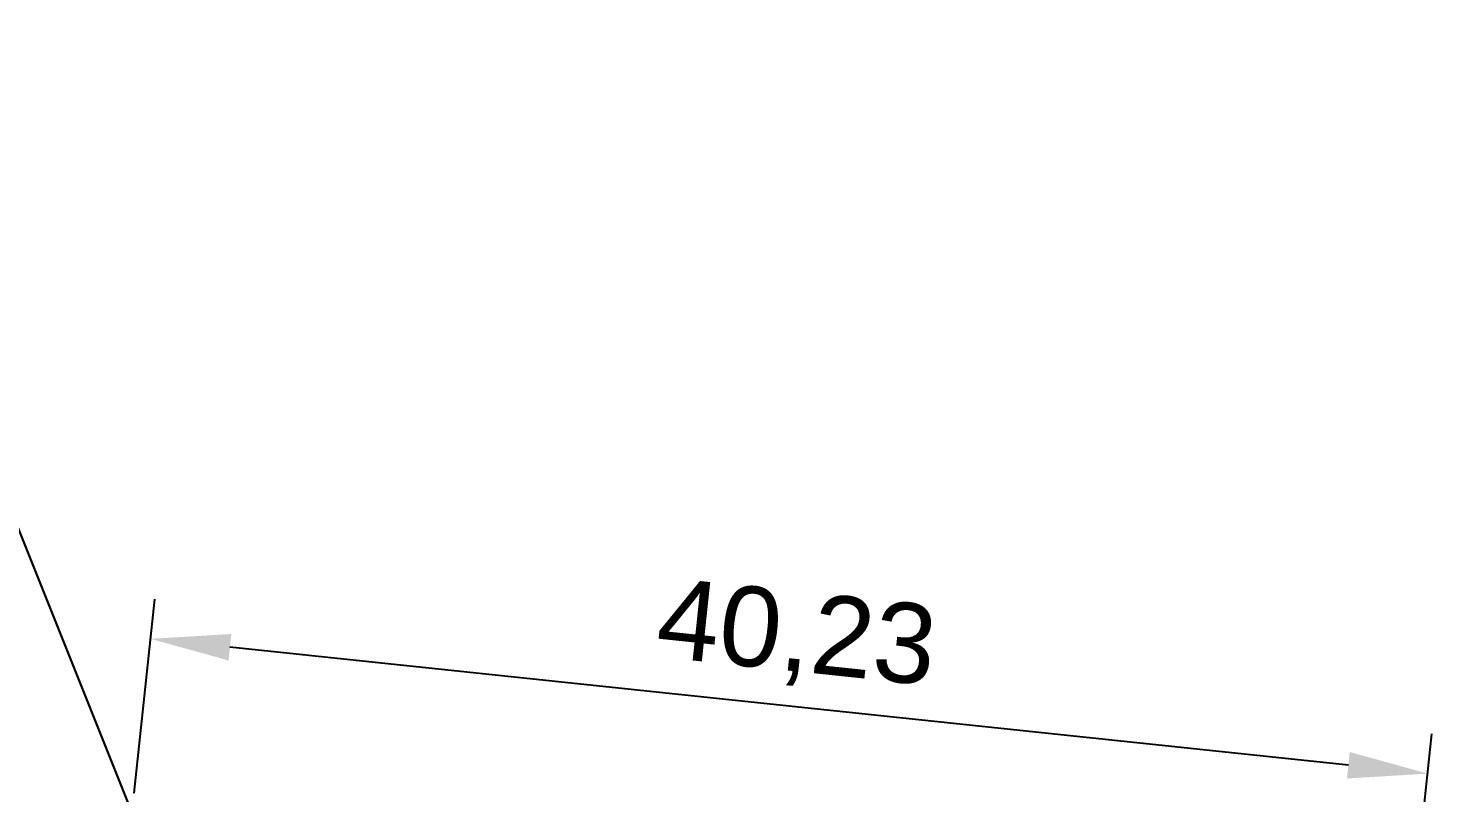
# Model space of a CAD drawing. Header units: millimetres. Extents: x 1332 to 1607, y 864 to 1149.
# Drawn here: x 1498.16 to 1542.14, y 1089.4 to 1113.36 of the extents above; entities that cross this region are included whole.
import ezdxf

# ---------------------------------------------------------------- set-up
doc = ezdxf.new("R2010")
doc.units = ezdxf.units.MM
doc.linetypes.add('1', pattern=[0])
doc.linetypes.add('DASHED', pattern=[0.75, 0.5, -0.25])
doc.layers.add('PATRA', color=6, linetype='1')
doc.styles.get("Standard").update_dxf_attribs({"font": 'arial.ttf'})
doc.dimstyles.new('ISO-25', dxfattribs={"dimtxt": 2.5, "dimasz": 2.5, "dimexe": 1.25, "dimexo": 0.625, "dimtad": 1, "dimtxsty": 'Standard', "dimcen": 2.5, "dimadec": 0, "dimazin": 0, "dimtfac": 1, "dimtmove": 0, "dimatfit": 3, "dimfxl": 1, "dimarcsym": 0})

# ---------------------------------------------------------------- blocks, each defined once
blk = doc.blocks.new('*D78')
at = {"color": 0, "lineweight": -2, "transparency": 16777216}
for p, q in [((1501.491, 1089.39), (1502.132, 1095.469)), ((1539.519, 1090.266), (1504.487, 1093.963)), ((1541.495, 1085.167), (1542.137, 1091.246))]:
    blk.add_line(p, q, dxfattribs=at)
at = {"color": 0, "transparency": 16777216}
for points in [[(1504.531, 1094.378), (1504.444, 1093.549), (1502.001, 1094.226)], [(1539.563, 1090.68), (1539.476, 1089.851), (1542.006, 1090.003)]]:
    blk.add_solid(points, dxfattribs=at)
at = {"color": 0, "transparency": 16777216, "insert": (1522.227, 1094.23), "char_height": 2.5, "attachment_point": 5, "rotation": 353.9749}
blk.add_mtext('40,23', dxfattribs=at)

msp = doc.modelspace()

# ---------------------------------------------------------------- linework, layer by layer
at = {"layer": 'PATRA', "color": 3, "linetype": 'DASHED', "const_width": 0.07, "elevation": 90.418}
msp.add_lwpolyline([(1491.604, 1113.329), (1502.269, 1086.658), (1502.971, 1085.263), (1503.481, 1084.114), (1504.169, 1082.587), (1505.729, 1079.225), (1506.963, 1076.52), (1507.364, 1075.626), (1508.278, 1073.753), (1510.003, 1069.998), (1510.817, 1068.249), (1511.956, 1065.892), (1512.983, 1063.735), (1513.464, 1062.729), (1514.179, 1061.253), (1514.899, 1059.804), (1516.226, 1057.374), (1517.563, 1054.673), (1518.513, 1053.292)], dxfattribs=at)

# ---------------------------------------------------------------- dimensions: what is measured, and where the dimension line sits
dim = msp.add_aligned_dim(p1=(1541.42951, 1084.54576, 93.61), p2=(1501.42523, 1088.76809, 93.61), distance=-5.48779, dimstyle='ISO-25')
dim.commit()
dim.dimension.update_dxf_attribs({"geometry": '*D78', "text_midpoint": (1522.22669, 1094.23004)})

doc.saveas('drawing.dxf')
